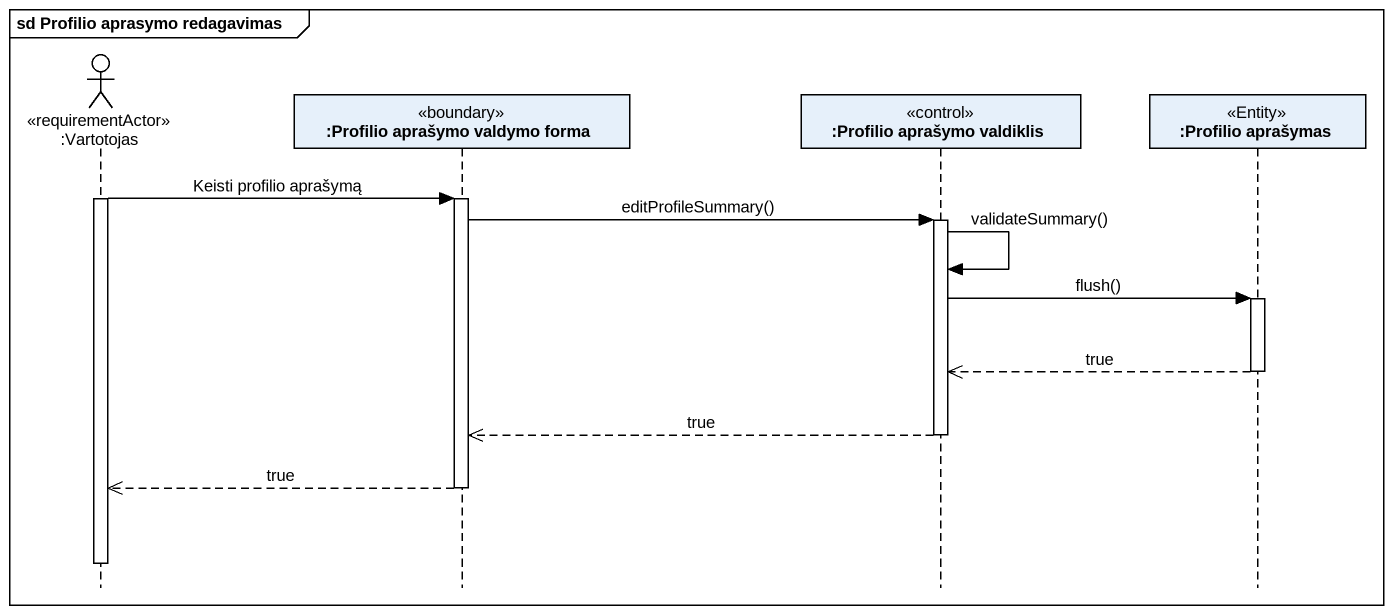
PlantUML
@startuml
mainframe sd Profilio aprasymo redagavimas
hide footbox
actor ":Vartotojas" as Vartotojas <<requirementActor>>
participant ":Profilio aprašymo valdymo forma" as Profilio_aprašymo_valdymo <<boundary>>
participant ":Profilio aprašymo valdiklis" as Profilio_aprašymo_valdiklis <<control>>
participant ":Profilio aprašymas" as Profilio_aprašymas <<Entity>>

activate Vartotojas
Vartotojas -> Profilio_aprašymo_valdymo : Keisti profilio aprašymą
activate Profilio_aprašymo_valdymo
Profilio_aprašymo_valdymo -> Profilio_aprašymo_valdiklis : editProfileSummary()
activate Profilio_aprašymo_valdiklis
Profilio_aprašymo_valdiklis -> Profilio_aprašymo_valdiklis : validateSummary()
Profilio_aprašymo_valdiklis -> Profilio_aprašymas : flush()
activate Profilio_aprašymas
Profilio_aprašymas -->> Profilio_aprašymo_valdiklis : true
deactivate Profilio_aprašymas
Profilio_aprašymo_valdiklis -->> Profilio_aprašymo_valdymo : true
deactivate Profilio_aprašymo_valdiklis
Profilio_aprašymo_valdymo -->> Vartotojas : true
deactivate Profilio_aprašymo_valdymo
deactivate Vartotojas
@enduml
